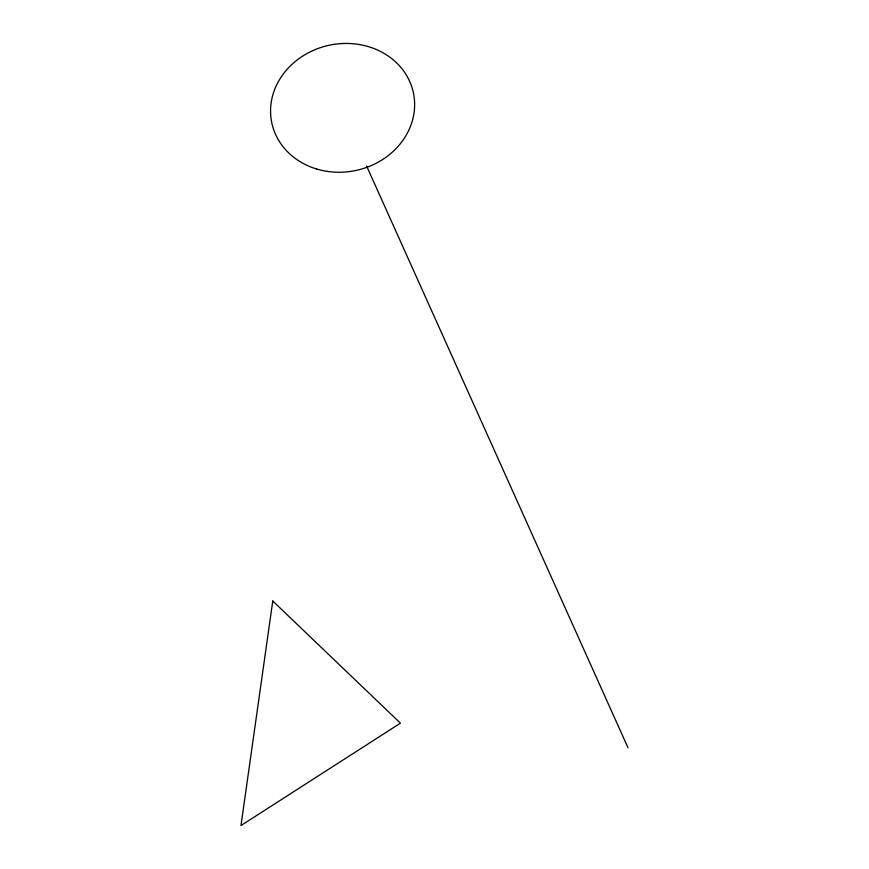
<?xml version="1.0" encoding="UTF-8"?>
<svg xmlns="http://www.w3.org/2000/svg" width="869" height="869" viewBox="0 0 869 869"><rect width="100%" height="100%" fill="white"/><g stroke="black" fill="none" stroke-linecap="round" stroke-linejoin="round"><path stroke-width="1.3" d="M366.642 166.109L628.026 747.785M272.768 601L240.974 825.55L400.413 723.171L272.768 601M316.913 169.086A72.366 64.013 -12 0 0 413.72 94.482A72.366 64.013 -12 0 0 297.155 59.972A72.366 64.013 -12 0 0 316.913 169.086"/></g></svg>
